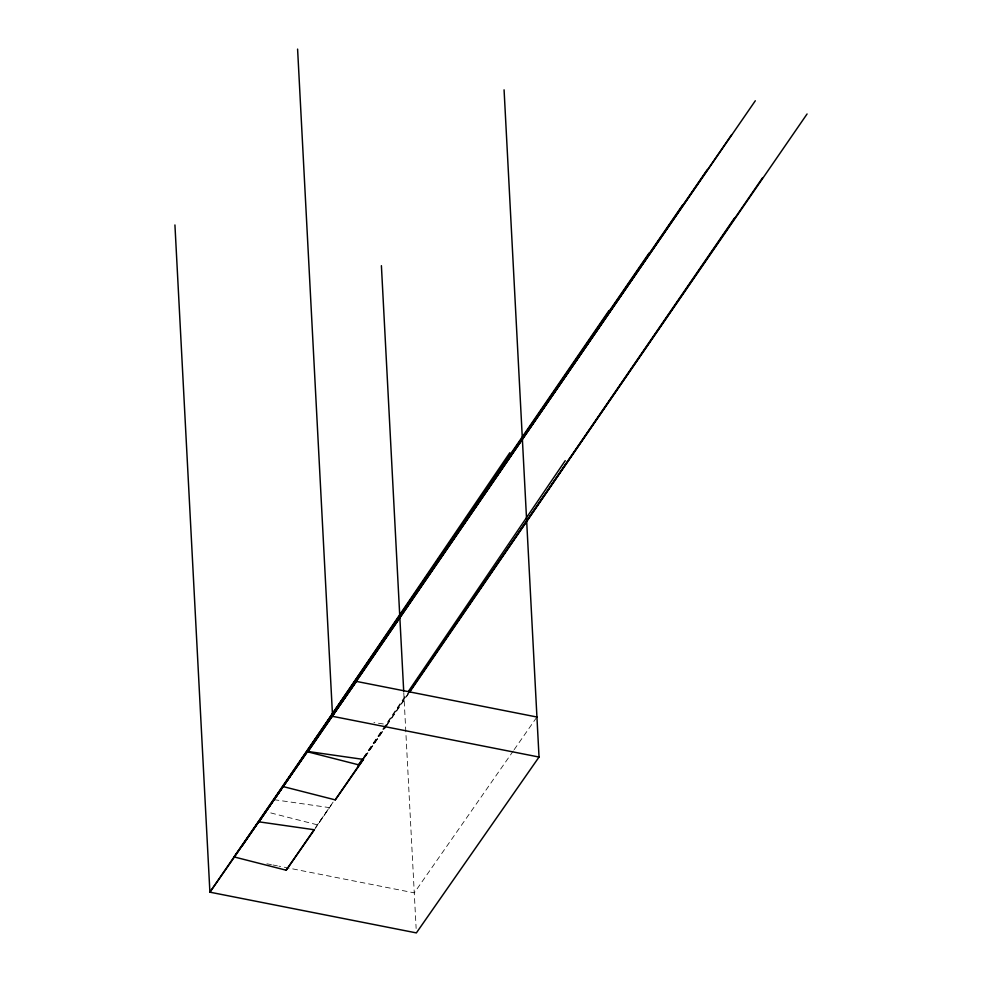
<?xml version="1.0" encoding="UTF-8"?>
<svg xmlns="http://www.w3.org/2000/svg" width="982" height="982" viewBox="0 0 982 982"><rect width="100%" height="100%" fill="white"/><g stroke="black" fill="none" stroke-linecap="round" stroke-linejoin="round"><path stroke-width="0.74" stroke-dasharray="4.91 3.68" d="M314.387 829.765L333.364 801.864M363.524 757.466L406.634 694.041M364.739 756.889L385.57 726.533M386.429 725.268L408.119 693.66M365.169 756.938L386.012 726.557M386.883 725.293L408.573 693.685M315.701 827.36L333.143 802.036M363.573 757.846L407.923 693.464M364.322 757.625L383.987 729.43M384.834 728.202L387.399 724.532L373.921 722.605M513.279 750.935L414.269 892.871L278.949 866.173M514.151 749.671L536.933 717.02M274.015 799.692L329.449 807.621L317.432 824.843L268.638 812.384M266.92 863.804L271.437 864.688M272.935 864.982L277.452 865.879M403.774 692.641L416.135 928.456"/><path stroke-width="1.47" d="M504.073 89.828L539.032 757.048L416.368 932.9L209.903 892.172L234.428 857.004L286.179 870.212L314.387 829.765L258.966 821.836L509.818 452.714M358.356 765.076L362.665 758.73M408.352 691.5L565.251 460.644M608.975 310.57L209.903 892.172L174.931 224.952M241.744 846.521L649.151 252.975M258.966 821.836L682.576 205.054M283.503 786.668L335.243 799.876L363.463 759.43L308.029 751.488L707.101 169.886M731.639 134.718L308.029 751.488M335.243 799.876L363.88 758.153M408.991 692.396L734.327 218.262M409.445 692.42L762.535 177.816M234.428 857.004L755.318 100.765M286.179 870.212L314.007 829.815M358.356 765.42L362.702 759.111M408.794 692.2L807.069 113.973M233.839 857.274L265.68 811.623M274.015 799.692L307.44 751.77L359.191 764.978L363.463 758.853M331.977 716.602L356.503 681.422L536.933 717.02M539.032 757.048L332.567 716.32L297.595 49.1M381.397 265.68L403.7 691.107"/></g></svg>
